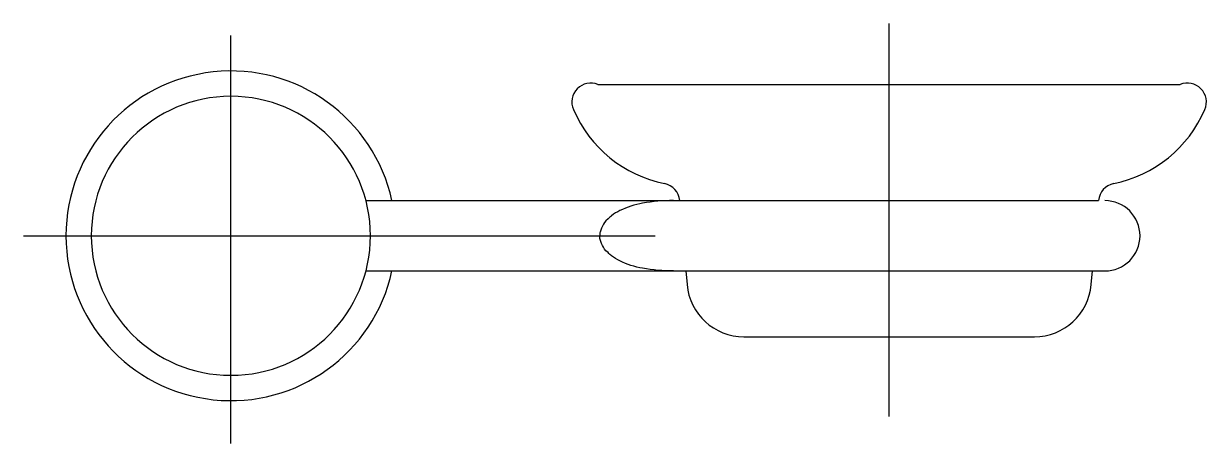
# Model space of a CAD drawing. Extents: x -491.143 to -490.955, y 0.542 to 0.609.
import ezdxf

# ---------------------------------------------------------------- set-up
doc = ezdxf.new("R2010")
doc.units = 0
doc.header["$LTSCALE"] = 0.2
doc.header["$MEASUREMENT"] = 0
doc.linetypes.add('AXES', pattern=[0.54, 0.3, -0.08, 0.08, -0.08])
doc.linetypes.add('CONTINU', pattern=[0])
doc.layers.get('0').update_dxf_attribs({"linetype": 'CONTINUOUS'})
doc.layers.add('DECA_EIXOS', color=5, linetype='AXES')

msp = doc.modelspace()

# ---------------------------------------------------------------- linework, layer by layer
at = {"linetype": 'CONTINU'}
for points in [[(-491.08424, 0.58095, 9.261416), (-491.08424, 0.5698)], [(-491.05162, 0.59937, 0.66824), (-491.0555, 0.59538)], [(-490.9555, 0.59538, 0.668181), (-490.95939, 0.59937)], [(-491.10976, 0.59748, 1), (-491.10976, 0.55327)], [(-491.10976, 0.55327, 1), (-491.10976, 0.59748)], [(-491.0555, 0.59538, 0.245432), (-491.04107, 0.58365)], [(-490.96993, 0.58365, 0.245231), (-490.9555, 0.59538)], [(-491.03867, 0.58095, 0.331843), (-491.04107, 0.58365)], [(-490.96993, 0.58365, 0.331855), (-490.97233, 0.58095)], [(-491.03967, 0.58095, 0.047392), (-491.04454, 0.58053, 0.067916), (-491.04815, 0.57936)], [(-490.97134, 0.5698, 0.999962), (-490.97134, 0.58095)], [(-491.04815, 0.57936, 0.046275), (-491.04945, 0.57856, 0.068958), (-491.05, 0.57804), (-491.05037, 0.57776, 0.057573), (-491.05105, 0.57661), (-491.05126, 0.57597, 0.115014), (-491.0513, 0.57538)], [(-491.04815, 0.57139, -0.046267), (-491.04945, 0.57219, -0.068933), (-491.05, 0.57271), (-491.05037, 0.573, -0.057575), (-491.05105, 0.57415), (-491.05126, 0.57478, -0.114987), (-491.0513, 0.57538)], [(-491.03967, 0.5698, -0.047392), (-491.04454, 0.57023, -0.068037), (-491.04815, 0.57139)], [(-491.03751, 0.56764, 0.388877), (-491.0285, 0.55939)], [(-490.9825, 0.55939, 0.38887), (-490.97349, 0.56764)]]:
    msp.add_lwpolyline(points, format="xyb", dxfattribs=at)
for points in [[(-491.05162, 0.59937), (-490.95939, 0.59937)], [(-491.08837, 0.58095), (-490.97233, 0.58095)], [(-491.08837, 0.5698), (-490.97134, 0.5698)], [(-491.0377, 0.5698), (-491.03751, 0.56764)], [(-490.97349, 0.56764), (-490.97331, 0.5698)], [(-491.0285, 0.55939), (-490.9825, 0.55939)]]:
    msp.add_lwpolyline(points, dxfattribs=at)
at = {"layer": 'DECA_EIXOS'}
for points in [[(-491.0055, 0.54676), (-491.0055, 0.60899)], [(-491.10976, 0.54249), (-491.10976, 0.60712)], [(-491.14258, 0.57538), (-490.9604, 0.57538)]]:
    msp.add_lwpolyline(points, dxfattribs=at)

doc.saveas('drawing.dxf')
